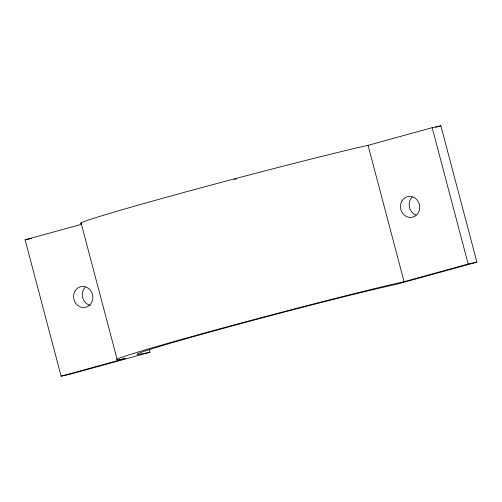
<?xml version="1.0" encoding="UTF-8"?>
<svg xmlns="http://www.w3.org/2000/svg" width="502" height="502" viewBox="0 0 502 502"><rect width="100%" height="100%" fill="white"/><g stroke="black" fill="none" stroke-linecap="round" stroke-linejoin="round"><path stroke-width="0.75" d="M81.18 223.49A162.209 3.677 -14.8 0 1 176.704 194.412A162.209 3.677 -14.8 0 1 357.06 147.833L368.06 145.342L432.153 127.684L440.881 125.833L476.9 262.169L396.724 284.257A141.049 3.2 -14.8 0 0 215.214 330.605A141.049 3.2 -14.8 0 0 150.023 352.222L69.847 374.316L61.118 376.167L25.1 239.83L81.694 224.243M435.636 127.276L440.881 125.833M61.118 376.167L125.262 358.497L119.043 359.67A162.209 3.677 -14.8 0 1 206.491 332.462A162.209 3.677 -14.8 0 1 393.079 284.17L404.085 281.678L468.178 264.021L476.9 262.169M25.1 239.83L31.645 238.444M432.153 127.684L468.178 264.021M368.06 145.342L404.085 281.678M149.42 349.95L150.023 352.222M81.06 222.863L117.085 359.194M234.258 179.415A141.049 3.2 -14.8 0 1 236.549 178.806M90.373 305.429A10.58 9.594 78 0 1 82.704 297.78A10.58 9.594 78 0 1 85.321 287.144M416.026 215.007A10.58 9.594 78 0 1 412.198 197.085M75.005 291.06A10.58 9.594 78 0 0 82.905 307.469A10.58 9.594 78 0 0 91.69 292.34A10.58 9.594 78 0 0 75.005 291.06M401.882 201.001A10.58 9.594 78 0 0 409.783 217.41A10.58 9.594 78 0 0 418.568 202.281A10.58 9.594 78 0 0 401.882 201.001"/></g></svg>
